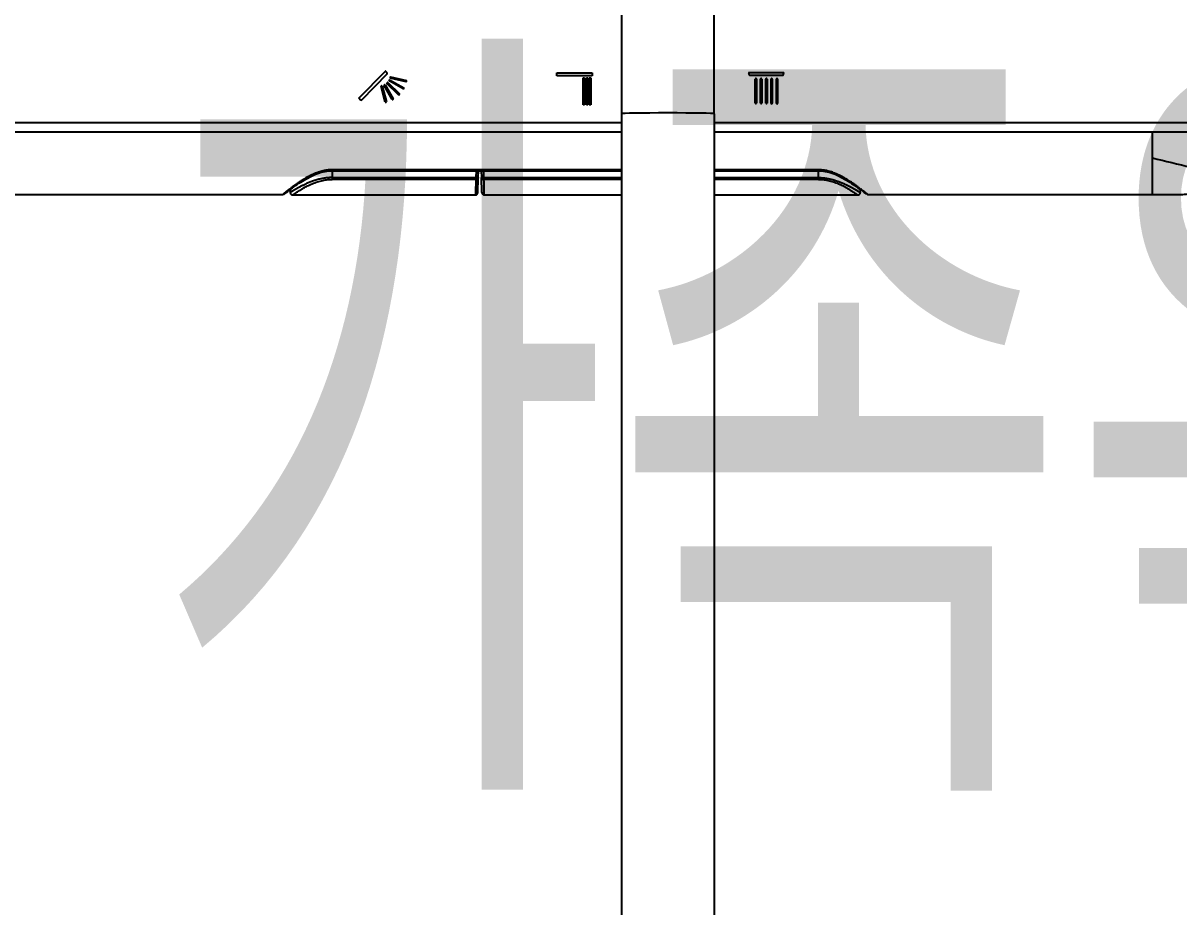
# Model space of a CAD drawing. Header units: millimetres. Extents: x -33000 to 294000, y 0 to 42408.
# Drawn here: x 233968.9 to 234206.1, y 17611.3 to 17792.6 of the extents above; entities that cross this region are included whole.
import ezdxf
from ezdxf.enums import TextEntityAlignment as Align

# ---------------------------------------------------------------- set-up
doc = ezdxf.new("R2010")
doc.units = ezdxf.units.MM
doc.header["$LTSCALE"] = 50
doc.layers.add('arch', color=8, linetype='Continuous')
doc.layers.add('실명', color=9, linetype='Continuous')
doc.styles.add('FORTELINE', font='malgun.ttf')

# ---------------------------------------------------------------- blocks, each defined once
blk = doc.blocks.new('A$C6CF502EC')
for p, q in [((-157.11, 250.2), (-157.11, 79)), ((-157.21, 77.04), (-157.21, 39.33)), ((-156.23, 77.52), (-156.78, 77.51)), ((-154.03, 39.41), (-154.03, 68.9)), ((-153.66, 68.9), (-154.03, 68.9)), ((-153.66, 68.9), (-153.66, 39.41)), ((-152.28, 68.9), (-153.66, 68.9)), ((-152.28, 69.1), (-152.28, 9.5)), ((-152.09, 9.5), (-152.09, 69)), ((-137.74, 63.06), (-137.38, 63.43)), ((-132.37, 57.58), (-137.74, 62.89)), ((-137.35, 63.43), (-131.84, 57.98)), ((-138.18, 58.03), (-134.96, 58.86)), ((-134.9, 58.6), (-138.11, 57.77)), ((-137.64, 56.59), (-134.75, 58.23)), ((-134.62, 58), (-137.51, 56.36)), ((-136.65, 55.25), (-134.35, 57.65)), ((-134.16, 57.47), (-136.47, 55.07)), ((-135.44, 54.32), (-133.84, 57.23)), ((-133.61, 57.1), (-135.21, 54.19)), ((-134.02, 53.73), (-133.23, 56.96)), ((-132.98, 56.89), (-133.77, 53.67)), ((-156.72, 38.99), (-153.66, 38.91)), ((-156.72, 38.16), (-153.66, 38.24)), ((-154.03, 39.41), (-153.66, 39.41)), ((-152.28, 39.37), (-153.66, 39.41)), ((-153.66, 38.91), (-152.28, 38.87)), ((-152.28, 38.28), (-153.66, 38.24)), ((-157.21, 37.82), (-157.21, 9.5)), ((-153.66, 37.74), (-154.03, 37.74)), ((-154.03, 9.5), (-154.03, 37.74)), ((-153.66, 37.74), (-152.28, 37.78)), ((-153.66, 37.74), (-153.66, 9.5)), ((-132.81, 22.76), (-132.14, 22.76)), ((-132.81, 15.56), (-132.81, 22.76)), ((-132.14, 22.76), (-132.14, 15.56)), ((-138.72, 17.37), (-133.16, 17.37)), ((-138.72, 17.09), (-138.72, 17.37)), ((-133.16, 17.09), (-138.72, 17.09)), ((-138.72, 16.69), (-133.16, 16.69)), ((-138.72, 16.41), (-138.72, 16.69)), ((-133.16, 17.37), (-133.16, 17.09)), ((-133.16, 16.69), (-133.16, 16.41)), ((-133.16, 16.41), (-138.72, 16.41)), ((-138.72, 16.11), (-133.16, 16.11)), ((-138.72, 15.83), (-138.72, 16.11)), ((-133.16, 15.83), (-138.72, 15.83)), ((-133.16, 16.11), (-133.16, 15.83)), ((-132.14, 15.56), (-132.81, 15.56)), ((-140.56, 9.5), (-380.53, 9.5)), ((-81.61, 9.5), (-140.56, 9.5)), ((-140.56, -9.5), (-380.53, -9.5)), ((-157.21, -9.5), (-157.21, -39.04)), ((-154.03, -30.9), (-154.03, -9.5)), ((-153.66, -9.5), (-153.66, -30.9)), ((-152.28, -9.5), (-152.28, -31.02)), ((-152.09, -31), (-152.09, -9.5)), ((-140.56, -9.5), (-81.61, -9.5)), ((-132.12, -16.6), (-132.12, -23.82)), ((-138.4, -17.95), (-133.44, -17.95)), ((-133.44, -18.19), (-138.4, -18.19)), ((-132.72, -23.66), (-132.72, -16.82)), ((-138.4, -19.04), (-133.44, -19.04)), ((-133.44, -19.28), (-138.4, -19.28)), ((-138.4, -20.12), (-133.44, -20.12)), ((-133.44, -20.36), (-138.4, -20.36)), ((-138.4, -21.2), (-133.44, -21.2)), ((-133.44, -21.45), (-138.4, -21.45)), ((-138.4, -22.29), (-133.44, -22.29)), ((-133.44, -22.53), (-138.4, -22.53)), ((-154.03, -30.9), (-153.66, -30.9)), ((-153.66, -30.9), (-152.28, -30.9)), ((-156.78, -39.51), (-156.11, -39.53)), ((-157.11, -41), (-157.11, -99.53))]:
    blk.add_line(p, q)
for centre, radius, start, end in [((-137.65, 62.98), 0.121, 135.3284, 225.3284), ((-138.06, 57.92), 0.157, 138.005, 250.8903), ((-135.01, 58.71), 0.157, 318.5919, 71.4865), ((-134.76, 58.07), 0.157, 333.5919, 86.4865), ((-134.32, 57.5), 0.157, 349.1702, 100.6677), ((-133.76, 57.09), 0.157, 90, 117.0648), ((-133.76, 57.09), 0.157, 4.1702, 90), ((-133.12, 56.84), 0.157, 90, 132.0648), ((-133.12, 56.84), 0.157, 19.1702, 90), ((-132.48, 58.39), 0.811, 278.0348, 322.8243), ((-131.88, 57.94), 0.0603, 317.0325, 45.3284), ((-137.5, 56.52), 0.157, 153.005, 265.8903), ((-136.5, 55.22), 0.157, 169.7664, 281.1341), ((-135.28, 54.33), 0.157, 184.7664, 270), ((-135.28, 54.33), 0.157, 270, 297.6518), ((-133.87, 53.78), 0.157, 199.7664, 270), ((-133.87, 53.78), 0.157, 270, 312.6518), ((-156.71, 39.49), 0.5, 180.004, 268.4997), ((-156.71, 37.66), 0.5, 91.5003, 180.0268), ((-132.18, -17.36), 0.764, 90, 135.127), ((-132.18, -17.36), 0.764, 85.4236, 90), ((-138.4, -18.07), 0.12, 90, 270), ((-133.44, -18.07), 0.12, 270, 90), ((-138.4, -19.16), 0.12, 90, 270), ((-138.4, -20.24), 0.12, 90, 270), ((-138.4, -21.32), 0.12, 90, 270), ((-133.44, -19.16), 0.12, 270, 90), ((-133.44, -20.24), 0.12, 270, 90), ((-133.44, -21.32), 0.12, 270, 90), ((-138.4, -22.41), 0.12, 90, 270), ((-133.44, -22.41), 0.12, 270, 90), ((-132.18, -22.82), 0.998, 237.3174, 270), ((-132.18, -22.82), 0.998, 270, 273.6165)]:
    blk.add_arc(centre, radius, start, end)
for centre, major_axis, ratio, start_param, end_param in [((-153.65, 39.41), (0.013, 0.5), 0.026168, 1.571482, 3.14159), ((-153.65, 37.74), (-0.013, 0.5), 0.026168, 6.283161, 7.853296), ((-140.56, 0), (0, 9.5), 0.017452, 3.141593, 6.283185)]:
    blk.add_ellipse(centre, major_axis=major_axis, ratio=ratio, start_param=start_param, end_param=end_param)
for points, degree in [([(-144.36, 9.49), (-144.36, 250)], 1), ([(-142.36, 249), (-142.36, 9.49)], 1), ([(-157.07, 78.79), (-157.04, 78.77), (-156.2, 77.66)], 2), ([(-144.36, -250), (-144.36, -9.5)], 1), ([(-142.36, -9.49), (-142.36, -249)], 1)]:
    blk.add_open_spline(points, degree=degree)
for points, knots in [([(-152.09, 69), (-152.08, 69.01), (-152.08, 69.03), (-152.08, 69.05), (-152.08, 69.08), (-152.08, 69.11), (-152.08, 69.13), (-152.08, 69.16), (-152.08, 69.19), (-152.08, 69.22), (-152.08, 69.25), (-152.08, 69.28), (-152.08, 69.31), (-152.08, 69.34), (-152.08, 69.37), (-152.08, 69.41), (-152.08, 69.44), (-152.08, 69.47), (-152.08, 69.5), (-152.09, 69.54), (-152.09, 69.57), (-152.09, 69.61), (-152.09, 69.64), (-152.1, 69.68), (-152.1, 69.72), (-152.11, 69.75), (-152.11, 69.79), (-152.11, 69.83), (-152.12, 69.87), (-152.13, 69.93), (-152.14, 70.01), (-152.15, 70.11), (-152.17, 70.21), (-152.19, 70.31), (-152.21, 70.41), (-152.23, 70.51), (-152.25, 70.6), (-152.27, 70.69), (-152.29, 70.79), (-152.31, 70.88), (-152.33, 70.95), (-152.35, 71), (-152.36, 71.03), (-152.37, 71.08), (-152.38, 71.14), (-152.4, 71.2), (-152.42, 71.27), (-152.45, 71.35), (-152.47, 71.44), (-152.5, 71.53), (-152.53, 71.63), (-152.57, 71.75), (-152.64, 71.94), (-152.72, 72.18), (-152.83, 72.44), (-152.92, 72.65), (-152.98, 72.8), (-153.05, 72.94), (-153.12, 73.1), (-153.2, 73.27), (-153.3, 73.46), (-153.41, 73.67), (-153.53, 73.9), (-153.67, 74.15), (-153.82, 74.41), (-153.98, 74.68), (-154.16, 74.97), (-154.35, 75.27), (-154.55, 75.58), (-154.75, 75.88), (-154.95, 76.16), (-155.14, 76.43), (-155.32, 76.69), (-155.5, 76.93), (-155.68, 77.17), (-155.85, 77.4), (-156.02, 77.62), (-156.17, 77.82), (-156.32, 78.01), (-156.42, 78.13), (-156.47, 78.2), (-156.48, 78.22), (-156.5, 78.23), (-156.51, 78.25), (-156.52, 78.26), (-156.53, 78.28), (-156.55, 78.3), (-156.56, 78.31), (-156.57, 78.33), (-156.59, 78.34), (-156.6, 78.36), (-156.61, 78.38), (-156.63, 78.39), (-156.64, 78.41), (-156.65, 78.43), (-156.66, 78.44), (-156.68, 78.46), (-156.69, 78.48), (-156.7, 78.49), (-156.72, 78.51), (-156.73, 78.53), (-156.74, 78.54), (-156.76, 78.56), (-156.77, 78.57), (-156.78, 78.59), (-156.79, 78.61), (-156.81, 78.62), (-156.82, 78.64), (-156.83, 78.65), (-156.84, 78.67), (-156.85, 78.68), (-156.87, 78.7), (-156.88, 78.71), (-156.89, 78.73), (-156.9, 78.74), (-156.91, 78.76), (-156.92, 78.77), (-156.93, 78.78), (-156.95, 78.8), (-156.96, 78.81), (-156.97, 78.82), (-156.98, 78.84), (-156.99, 78.85), (-157, 78.86), (-157, 78.87), (-157.01, 78.88), (-157.02, 78.89), (-157.03, 78.9), (-157.04, 78.91), (-157.05, 78.92), (-157.05, 78.93), (-157.06, 78.94), (-157.07, 78.95), (-157.07, 78.95), (-157.08, 78.96), (-157.08, 78.97), (-157.09, 78.97), (-157.09, 78.98), (-157.1, 78.98), (-157.1, 78.99), (-157.1, 78.99), (-157.11, 78.99), (-157.11, 79), (-157.11, 79), (-157.11, 79), (-157.11, 79), (-157.11, 79)], [0, 0, 0, 0, 0.001527, 0.003084, 0.004669, 0.006284, 0.007929, 0.009603, 0.011306, 0.013038, 0.0148, 0.016592, 0.018413, 0.020263, 0.022143, 0.024052, 0.025991, 0.027959, 0.029957, 0.031984, 0.03404, 0.036126, 0.038241, 0.040385, 0.042559, 0.044762, 0.046995, 0.049256, 0.051547, 0.053868, 0.06012, 0.066304, 0.07242, 0.078468, 0.084448, 0.09036, 0.096204, 0.101981, 0.10769, 0.113332, 0.118905, 0.12073, 0.12309, 0.125985, 0.129414, 0.133378, 0.137877, 0.142911, 0.148479, 0.154582, 0.16122, 0.168391, 0.176097, 0.198228, 0.216195, 0.229994, 0.239616, 0.248714, 0.259426, 0.271752, 0.285694, 0.30125, 0.31842, 0.337207, 0.357614, 0.379646, 0.403308, 0.428603, 0.455535, 0.484108, 0.509779, 0.535624, 0.561647, 0.587852, 0.614242, 0.640811, 0.667559, 0.69449, 0.721614, 0.748926, 0.751461, 0.754035, 0.756648, 0.7593, 0.76199, 0.764719, 0.767487, 0.770294, 0.773139, 0.776023, 0.778947, 0.781909, 0.78491, 0.787949, 0.791028, 0.794146, 0.797302, 0.800498, 0.803732, 0.807006, 0.810319, 0.813671, 0.817061, 0.820492, 0.823961, 0.82747, 0.831018, 0.834605, 0.838232, 0.841899, 0.845605, 0.849351, 0.853136, 0.85696, 0.860824, 0.864728, 0.868671, 0.872653, 0.876674, 0.880735, 0.884835, 0.888974, 0.893152, 0.89737, 0.901626, 0.905922, 0.910257, 0.914631, 0.919043, 0.923495, 0.927985, 0.932515, 0.937083, 0.94169, 0.946336, 0.951021, 0.955744, 0.960506, 0.965307, 0.970147, 0.975025, 0.979943, 0.984899, 0.989894, 0.994927, 1, 1, 1, 1]), ([(-156.82, 78.48), (-156.82, 78.48), (-156.8, 78.45), (-156.77, 78.41), (-156.74, 78.37)], [0, 0, 0, 0, 0.191763, 1, 1, 1, 1]), ([(-156.72, 77.51), (-156.78, 77.51), (-156.88, 77.49), (-156.99, 77.43), (-157.07, 77.36), (-157.13, 77.28), (-157.19, 77.17), (-157.21, 77.07), (-157.21, 77.01)], [0, 0, 0, 0, 0.239631, 0.368496, 0.50005, 0.631598, 0.760441, 1, 1, 1, 1]), ([(-157.21, 77.01), (-157.21, 77.01), (-157.21, 77.01), (-157.17, 76.96), (-157.1, 76.85), (-156.98, 76.68), (-156.84, 76.46), (-156.66, 76.19), (-156.43, 75.82), (-156.14, 75.35), (-155.78, 74.73), (-155.36, 73.95), (-154.92, 73), (-154.52, 71.95), (-154.23, 70.87), (-154.06, 69.86), (-154.03, 69.2), (-154.03, 68.9)], [0, 0, 0, 0, 0.023364, 0.076402, 0.130525, 0.182734, 0.232533, 0.285838, 0.345805, 0.413048, 0.488629, 0.574648, 0.67008, 0.765646, 0.852543, 0.932109, 1, 1, 1, 1]), ([(-153.66, 68.9), (-153.66, 68.91), (-153.66, 68.94), (-153.66, 68.97), (-153.66, 69.02), (-153.66, 69.06), (-153.66, 69.11), (-153.67, 69.16), (-153.67, 69.21), (-153.67, 69.27), (-153.67, 69.33), (-153.67, 69.39), (-153.68, 69.46), (-153.68, 69.52), (-153.68, 69.6), (-153.69, 69.67), (-153.7, 69.8), (-153.72, 69.96), (-153.74, 70.17), (-153.77, 70.36), (-153.79, 70.53), (-153.82, 70.72), (-153.87, 70.96), (-153.93, 71.26), (-154.01, 71.63), (-154.13, 72.06), (-154.26, 72.49), (-154.41, 72.91), (-154.55, 73.29), (-154.69, 73.64), (-154.83, 73.98), (-154.98, 74.29), (-155.11, 74.59), (-155.25, 74.87), (-155.38, 75.13), (-155.47, 75.31), (-155.53, 75.43), (-155.55, 75.48), (-155.58, 75.54), (-155.61, 75.59), (-155.64, 75.64), (-155.66, 75.69), (-155.69, 75.74), (-155.72, 75.79), (-155.74, 75.84), (-155.77, 75.89), (-155.79, 75.94), (-155.82, 75.99), (-155.85, 76.03), (-155.87, 76.08), (-155.9, 76.12), (-155.92, 76.17), (-155.95, 76.21), (-155.97, 76.26), (-155.99, 76.3), (-156.02, 76.34), (-156.04, 76.38), (-156.07, 76.42), (-156.09, 76.46), (-156.11, 76.5), (-156.13, 76.54), (-156.16, 76.58), (-156.18, 76.61), (-156.2, 76.65), (-156.22, 76.69), (-156.24, 76.72), (-156.26, 76.76), (-156.28, 76.79), (-156.3, 76.82), (-156.32, 76.85), (-156.34, 76.89), (-156.36, 76.92), (-156.37, 76.95), (-156.39, 76.98), (-156.41, 77), (-156.43, 77.03), (-156.44, 77.06), (-156.46, 77.08), (-156.47, 77.11), (-156.49, 77.13), (-156.5, 77.16), (-156.52, 77.18), (-156.53, 77.2), (-156.55, 77.23), (-156.56, 77.25), (-156.57, 77.27), (-156.58, 77.29), (-156.59, 77.3), (-156.61, 77.32), (-156.62, 77.34), (-156.63, 77.35), (-156.64, 77.37), (-156.64, 77.38), (-156.65, 77.4), (-156.66, 77.41), (-156.67, 77.42), (-156.68, 77.43), (-156.68, 77.45), (-156.69, 77.46), (-156.69, 77.46), (-156.7, 77.47), (-156.7, 77.48), (-156.71, 77.49), (-156.71, 77.49), (-156.71, 77.5), (-156.72, 77.5), (-156.72, 77.51), (-156.72, 77.51), (-156.72, 77.51), (-156.72, 77.51), (-156.72, 77.51), (-156.72, 77.51)], [0, 0, 0, 0, 0.00253, 0.005275, 0.008237, 0.011415, 0.014809, 0.01842, 0.022246, 0.026289, 0.030548, 0.035023, 0.039713, 0.04462, 0.049742, 0.05508, 0.060633, 0.076627, 0.091537, 0.105367, 0.118117, 0.129789, 0.147516, 0.170515, 0.198778, 0.232294, 0.271031, 0.304281, 0.336774, 0.368511, 0.3995, 0.429746, 0.459253, 0.488024, 0.516061, 0.543369, 0.549655, 0.555935, 0.562209, 0.568478, 0.574741, 0.580998, 0.58725, 0.593496, 0.599736, 0.605971, 0.612201, 0.618424, 0.624643, 0.630855, 0.637063, 0.643264, 0.649461, 0.655652, 0.661837, 0.668018, 0.674193, 0.680362, 0.686526, 0.692685, 0.698839, 0.704987, 0.71113, 0.717268, 0.723401, 0.729528, 0.73565, 0.741767, 0.747879, 0.753986, 0.760087, 0.766183, 0.772275, 0.778361, 0.784442, 0.790518, 0.796589, 0.802655, 0.808716, 0.814771, 0.820822, 0.826868, 0.832909, 0.838945, 0.844976, 0.851002, 0.857023, 0.863038, 0.869049, 0.875055, 0.881056, 0.887052, 0.893043, 0.899028, 0.905009, 0.910984, 0.916955, 0.92292, 0.928881, 0.934836, 0.940786, 0.946731, 0.952671, 0.958605, 0.964534, 0.970458, 0.976377, 0.982291, 0.988199, 0.994102, 1, 1, 1, 1]), ([(-156.2, 77.66), (-156.19, 77.64), (-155.97, 77.35), (-155.31, 76.44), (-154.14, 74.67), (-152.99, 72.61), (-152.34, 70.39), (-152.27, 69.33), (-152.27, 68.81)], [0, 0, 0, 0, 0.01406, 0.210693, 0.394732, 0.722993, 0.86771, 1, 1, 1, 1]), ([(-152.09, 69), (-152.13, 69), (-152.16, 69), (-152.22, 69), (-152.24, 69), (-152.27, 69), (-152.28, 69), (-152.28, 69)], [0, 0, 0, 0, 0.337606, 0.337606, 0.675212, 0.675212, 1, 1, 1, 1]), ([(-154.03, 39.41), (-154.04, 39.41), (-154.07, 39.41), (-154.1, 39.41), (-154.14, 39.41), (-154.18, 39.41), (-154.22, 39.41), (-154.25, 39.41), (-154.29, 39.41), (-154.32, 39.42), (-154.36, 39.42), (-154.4, 39.42), (-154.43, 39.42), (-154.47, 39.42), (-154.5, 39.42), (-154.53, 39.42), (-154.57, 39.42), (-154.6, 39.42), (-154.64, 39.42), (-154.67, 39.42), (-154.7, 39.43), (-154.74, 39.43), (-154.77, 39.43), (-154.8, 39.43), (-154.83, 39.43), (-154.86, 39.43), (-154.9, 39.43), (-154.93, 39.43), (-154.96, 39.43), (-154.99, 39.43), (-155.02, 39.43), (-155.05, 39.43), (-155.08, 39.43), (-155.11, 39.44), (-155.14, 39.44), (-155.17, 39.44), (-155.2, 39.44), (-155.23, 39.44), (-155.25, 39.44), (-155.28, 39.44), (-155.31, 39.44), (-155.34, 39.44), (-155.37, 39.44), (-155.39, 39.44), (-155.42, 39.44), (-155.45, 39.44), (-155.47, 39.44), (-155.5, 39.45), (-155.52, 39.45), (-155.55, 39.45), (-155.58, 39.45), (-155.6, 39.45), (-155.63, 39.45), (-155.65, 39.45), (-155.68, 39.45), (-155.7, 39.45), (-155.72, 39.45), (-155.75, 39.45), (-155.77, 39.45), (-155.8, 39.45), (-155.82, 39.45), (-155.84, 39.45), (-155.86, 39.45), (-155.89, 39.45), (-155.91, 39.46), (-155.93, 39.46), (-155.95, 39.46), (-155.97, 39.46), (-156, 39.46), (-156.02, 39.46), (-156.04, 39.46), (-156.06, 39.46), (-156.08, 39.46), (-156.1, 39.46), (-156.12, 39.46), (-156.14, 39.46), (-156.16, 39.46), (-156.18, 39.46), (-156.2, 39.46), (-156.22, 39.46), (-156.23, 39.46), (-156.25, 39.46), (-156.27, 39.46), (-156.29, 39.47), (-156.31, 39.47), (-156.32, 39.47), (-156.34, 39.47), (-156.36, 39.47), (-156.38, 39.47), (-156.39, 39.47), (-156.41, 39.47), (-156.43, 39.47), (-156.44, 39.47), (-156.46, 39.47), (-156.47, 39.47), (-156.49, 39.47), (-156.5, 39.47), (-156.52, 39.47), (-156.53, 39.47), (-156.55, 39.47), (-156.56, 39.47), (-156.58, 39.47), (-156.59, 39.47), (-156.61, 39.47), (-156.62, 39.47), (-156.63, 39.47), (-156.65, 39.47), (-156.66, 39.47), (-156.67, 39.47), (-156.69, 39.48), (-156.7, 39.48), (-156.71, 39.48), (-156.72, 39.48), (-156.74, 39.48), (-156.75, 39.48), (-156.76, 39.48), (-156.77, 39.48), (-156.78, 39.48), (-156.79, 39.48), (-156.81, 39.48), (-156.82, 39.48), (-156.83, 39.48), (-156.84, 39.48), (-156.85, 39.48), (-156.86, 39.48), (-156.87, 39.48), (-156.88, 39.48), (-156.89, 39.48), (-156.9, 39.48), (-156.91, 39.48), (-156.92, 39.48), (-156.92, 39.48), (-156.93, 39.48), (-156.94, 39.48), (-156.95, 39.48), (-156.96, 39.48), (-156.97, 39.48), (-156.98, 39.48), (-156.98, 39.48), (-156.99, 39.48), (-157, 39.48), (-157.01, 39.48), (-157.01, 39.48), (-157.02, 39.48), (-157.03, 39.48), (-157.03, 39.48), (-157.04, 39.48), (-157.05, 39.48), (-157.05, 39.48), (-157.06, 39.48), (-157.07, 39.48), (-157.07, 39.48), (-157.08, 39.48), (-157.08, 39.49), (-157.09, 39.49), (-157.09, 39.49), (-157.1, 39.49), (-157.11, 39.49), (-157.11, 39.49), (-157.12, 39.49), (-157.12, 39.49), (-157.12, 39.49), (-157.13, 39.49), (-157.13, 39.49), (-157.14, 39.49), (-157.14, 39.49), (-157.15, 39.49), (-157.15, 39.49), (-157.15, 39.49), (-157.16, 39.49), (-157.16, 39.49), (-157.16, 39.49), (-157.17, 39.49), (-157.17, 39.49), (-157.17, 39.49), (-157.18, 39.49), (-157.18, 39.49), (-157.18, 39.49), (-157.18, 39.49), (-157.19, 39.49), (-157.19, 39.49), (-157.19, 39.49), (-157.19, 39.49), (-157.19, 39.49), (-157.2, 39.49), (-157.2, 39.49), (-157.2, 39.49), (-157.2, 39.49), (-157.2, 39.49), (-157.2, 39.49), (-157.2, 39.49), (-157.2, 39.49), (-157.21, 39.49), (-157.21, 39.49), (-157.21, 39.49), (-157.21, 39.49), (-157.21, 39.49), (-157.21, 39.49), (-157.21, 39.49), (-157.21, 39.49), (-157.21, 39.49), (-157.21, 39.49), (-157.21, 39.49)], [0, 0, 0, 0, 0.006237, 0.012462, 0.018675, 0.024874, 0.031062, 0.037237, 0.0434, 0.04955, 0.055688, 0.061813, 0.067926, 0.074027, 0.080115, 0.08619, 0.092254, 0.098304, 0.104343, 0.110369, 0.116382, 0.122383, 0.128372, 0.134348, 0.140312, 0.146263, 0.152202, 0.158128, 0.164042, 0.169944, 0.175833, 0.18171, 0.187574, 0.193426, 0.199265, 0.205092, 0.210906, 0.216709, 0.222498, 0.228275, 0.23404, 0.239793, 0.245533, 0.25126, 0.256975, 0.262678, 0.268368, 0.274046, 0.279711, 0.285364, 0.291004, 0.296632, 0.302248, 0.307851, 0.313442, 0.31902, 0.324586, 0.330139, 0.33568, 0.341209, 0.346725, 0.352229, 0.35772, 0.363199, 0.368665, 0.374119, 0.379561, 0.38499, 0.390406, 0.395811, 0.401202, 0.406582, 0.411949, 0.417303, 0.422645, 0.427975, 0.433292, 0.438597, 0.443889, 0.449169, 0.454436, 0.459691, 0.464934, 0.470164, 0.475382, 0.480587, 0.48578, 0.49096, 0.496128, 0.501284, 0.506427, 0.511558, 0.516676, 0.521782, 0.526875, 0.531956, 0.537025, 0.542081, 0.547124, 0.552156, 0.557174, 0.562181, 0.567175, 0.572156, 0.577125, 0.582082, 0.587026, 0.591958, 0.596877, 0.601784, 0.606678, 0.61156, 0.61643, 0.621287, 0.626132, 0.630964, 0.635784, 0.640591, 0.645386, 0.650169, 0.654939, 0.659697, 0.664442, 0.669175, 0.673895, 0.678603, 0.683298, 0.687982, 0.692652, 0.69731, 0.701956, 0.70659, 0.71121, 0.715819, 0.720415, 0.724999, 0.72957, 0.734128, 0.738675, 0.743209, 0.74773, 0.752239, 0.756736, 0.76122, 0.765692, 0.770151, 0.774598, 0.779032, 0.783454, 0.787864, 0.792261, 0.796645, 0.801018, 0.805377, 0.809725, 0.81406, 0.818382, 0.822692, 0.82699, 0.831275, 0.835548, 0.839808, 0.844056, 0.848292, 0.852515, 0.856725, 0.860923, 0.865109, 0.869282, 0.873443, 0.877592, 0.881728, 0.885851, 0.889963, 0.894061, 0.898147, 0.902221, 0.906283, 0.910332, 0.914368, 0.918392, 0.922404, 0.926403, 0.93039, 0.934364, 0.938326, 0.942276, 0.946213, 0.950138, 0.95405, 0.95795, 0.961837, 0.965712, 0.969574, 0.973424, 0.977262, 0.981087, 0.9849, 0.9887, 0.992488, 0.996263, 1, 1, 1, 1]), ([(-153.66, 38.91), (-153.69, 38.91), (-153.71, 38.91), (-153.76, 38.93), (-153.78, 38.94), (-153.83, 38.96), (-153.85, 38.98), (-153.89, 39.01), (-153.91, 39.03), (-153.94, 39.08), (-153.96, 39.11), (-153.98, 39.16), (-153.99, 39.19), (-154.01, 39.25), (-154.02, 39.28), (-154.03, 39.34), (-154.03, 39.38), (-154.03, 39.41)], [0, 0, 0, 0, 0.125, 0.125, 0.25, 0.25, 0.375, 0.375, 0.5, 0.5, 0.625, 0.625, 0.75, 0.75, 0.875, 0.875, 1, 1, 1, 1]), ([(-154.03, 37.74), (-154.03, 37.77), (-154.03, 37.81), (-154.02, 37.87), (-154.01, 37.9), (-153.99, 37.96), (-153.98, 37.99), (-153.96, 38.04), (-153.94, 38.07), (-153.91, 38.12), (-153.89, 38.14), (-153.85, 38.17), (-153.83, 38.19), (-153.78, 38.21), (-153.76, 38.22), (-153.71, 38.24), (-153.69, 38.24), (-153.66, 38.24)], [0, 0, 0, 0, 0.125, 0.125, 0.25, 0.25, 0.375, 0.375, 0.5, 0.5, 0.625, 0.625, 0.75, 0.75, 0.875, 0.875, 1, 1, 1, 1]), ([(-157.21, 37.66), (-157.21, 37.66), (-157.21, 37.66), (-157.21, 37.66), (-157.21, 37.66), (-157.21, 37.66), (-157.21, 37.66), (-157.21, 37.66), (-157.2, 37.66), (-157.2, 37.66), (-157.2, 37.66), (-157.2, 37.66), (-157.2, 37.66), (-157.19, 37.66), (-157.19, 37.66), (-157.19, 37.66), (-157.18, 37.66), (-157.18, 37.66), (-157.18, 37.66), (-157.17, 37.66), (-157.17, 37.66), (-157.16, 37.66), (-157.16, 37.66), (-157.15, 37.66), (-157.15, 37.66), (-157.14, 37.66), (-157.14, 37.66), (-157.13, 37.66), (-157.12, 37.66), (-157.12, 37.66), (-157.11, 37.66), (-157.1, 37.66), (-157.1, 37.66), (-157.09, 37.67), (-157.08, 37.67), (-157.07, 37.67), (-157.06, 37.67), (-157.06, 37.67), (-157.05, 37.67), (-157.04, 37.67), (-157.03, 37.67), (-157.02, 37.67), (-157.01, 37.67), (-157, 37.67), (-156.99, 37.67), (-156.98, 37.67), (-156.97, 37.67), (-156.96, 37.67), (-156.95, 37.67), (-156.93, 37.67), (-156.92, 37.67), (-156.91, 37.67), (-156.9, 37.67), (-156.89, 37.67), (-156.87, 37.67), (-156.86, 37.67), (-156.85, 37.67), (-156.83, 37.67), (-156.82, 37.67), (-156.8, 37.67), (-156.79, 37.67), (-156.78, 37.67), (-156.76, 37.67), (-156.75, 37.67), (-156.73, 37.67), (-156.72, 37.67), (-156.7, 37.67), (-156.68, 37.68), (-156.67, 37.68), (-156.65, 37.68), (-156.63, 37.68), (-156.62, 37.68), (-156.6, 37.68), (-156.58, 37.68), (-156.57, 37.68), (-156.55, 37.68), (-156.53, 37.68), (-156.51, 37.68), (-156.49, 37.68), (-156.47, 37.68), (-156.45, 37.68), (-156.43, 37.68), (-156.41, 37.68), (-156.39, 37.68), (-156.37, 37.68), (-156.35, 37.68), (-156.33, 37.68), (-156.31, 37.68), (-156.29, 37.69), (-156.27, 37.69), (-156.25, 37.69), (-156.23, 37.69), (-156.2, 37.69), (-156.18, 37.69), (-156.16, 37.69), (-156.13, 37.69), (-156.11, 37.69), (-156.09, 37.69), (-156.06, 37.69), (-156.04, 37.69), (-156.02, 37.69), (-155.99, 37.69), (-155.97, 37.69), (-155.94, 37.69), (-155.92, 37.69), (-155.89, 37.7), (-155.86, 37.7), (-155.84, 37.7), (-155.81, 37.7), (-155.79, 37.7), (-155.76, 37.7), (-155.73, 37.7), (-155.7, 37.7), (-155.68, 37.7), (-155.65, 37.7), (-155.62, 37.7), (-155.59, 37.7), (-155.56, 37.7), (-155.54, 37.7), (-155.51, 37.7), (-155.48, 37.71), (-155.45, 37.71), (-155.42, 37.71), (-155.39, 37.71), (-155.36, 37.71), (-155.33, 37.71), (-155.3, 37.71), (-155.27, 37.71), (-155.23, 37.71), (-155.2, 37.71), (-155.17, 37.71), (-155.14, 37.71), (-155.11, 37.71), (-155.07, 37.72), (-155.04, 37.72), (-155.01, 37.72), (-154.98, 37.72), (-154.94, 37.72), (-154.91, 37.72), (-154.87, 37.72), (-154.84, 37.72), (-154.81, 37.72), (-154.77, 37.72), (-154.74, 37.72), (-154.7, 37.73), (-154.67, 37.73), (-154.63, 37.73), (-154.59, 37.73), (-154.56, 37.73), (-154.52, 37.73), (-154.49, 37.73), (-154.45, 37.73), (-154.41, 37.73), (-154.37, 37.73), (-154.34, 37.73), (-154.3, 37.74), (-154.26, 37.74), (-154.22, 37.74), (-154.18, 37.74), (-154.15, 37.74), (-154.11, 37.74), (-154.07, 37.74), (-154.04, 37.74), (-154.03, 37.74)], [0, 0, 0, 0, 0.005936, 0.011876, 0.017819, 0.023765, 0.029715, 0.035669, 0.041626, 0.047586, 0.053549, 0.059517, 0.065487, 0.071461, 0.077439, 0.083419, 0.089404, 0.095392, 0.101383, 0.107377, 0.113375, 0.119377, 0.125382, 0.13139, 0.137402, 0.143417, 0.149436, 0.155458, 0.161484, 0.167513, 0.173545, 0.179581, 0.18562, 0.191663, 0.197709, 0.203759, 0.209812, 0.215868, 0.221928, 0.227992, 0.234058, 0.240129, 0.246202, 0.25228, 0.25836, 0.264444, 0.270532, 0.276622, 0.282717, 0.288814, 0.294916, 0.30102, 0.307128, 0.31324, 0.319355, 0.325473, 0.331595, 0.33772, 0.343849, 0.349981, 0.356116, 0.362255, 0.368398, 0.374544, 0.380693, 0.386846, 0.393002, 0.399162, 0.405325, 0.411491, 0.417661, 0.423834, 0.430011, 0.436191, 0.442375, 0.448562, 0.454753, 0.460947, 0.467144, 0.473345, 0.479549, 0.485757, 0.491968, 0.498183, 0.504401, 0.510622, 0.516847, 0.523076, 0.529308, 0.535543, 0.541781, 0.548024, 0.554269, 0.560518, 0.566771, 0.573026, 0.579286, 0.585548, 0.591815, 0.598084, 0.604357, 0.610634, 0.616914, 0.623197, 0.629484, 0.635774, 0.642068, 0.648365, 0.654665, 0.660969, 0.667277, 0.673588, 0.679902, 0.68622, 0.692541, 0.698866, 0.705194, 0.711525, 0.71786, 0.724198, 0.73054, 0.736885, 0.743234, 0.749586, 0.755942, 0.762301, 0.768663, 0.775029, 0.781398, 0.787771, 0.794147, 0.800527, 0.80691, 0.813296, 0.819686, 0.82608, 0.832477, 0.838877, 0.84528, 0.851688, 0.858098, 0.864512, 0.87093, 0.87735, 0.883775, 0.890202, 0.896634, 0.903068, 0.909506, 0.915948, 0.922393, 0.928841, 0.935293, 0.941748, 0.948207, 0.954669, 0.961134, 0.967603, 0.974076, 0.980552, 0.987031, 0.993514, 1, 1, 1, 1]), ([(-152.27, -30.81), (-152.27, -31.33), (-152.34, -32.39), (-152.99, -34.61), (-154.13, -36.66), (-155.33, -38.47), (-156.2, -39.67), (-156.8, -40.46), (-156.92, -40.6), (-156.93, -40.62)], [0, 0, 0, 0, 0.10154, 0.212582, 0.464566, 0.605914, 0.757036, 0.917769, 1, 1, 1, 1]), ([(-154.03, -30.9), (-154.03, -31.2), (-154.06, -31.86), (-154.23, -32.88), (-154.52, -33.96), (-154.92, -35.01), (-155.36, -35.95), (-155.78, -36.73), (-156.13, -37.34), (-156.43, -37.82), (-156.66, -38.18), (-156.84, -38.46), (-156.98, -38.67), (-157.09, -38.84), (-157.17, -38.96), (-157.2, -39), (-157.21, -39.01), (-157.21, -39.01)], [0, 0, 0, 0, 0.068466, 0.148071, 0.235056, 0.330594, 0.425702, 0.51127, 0.586479, 0.653445, 0.713187, 0.766242, 0.815705, 0.86743, 0.921082, 0.973912, 1, 1, 1, 1]), ([(-157.11, -41), (-157.11, -41), (-157.11, -41), (-157.11, -41), (-157.11, -41), (-157.11, -41), (-157.11, -41), (-157.11, -40.99), (-157.11, -40.99), (-157.1, -40.99), (-157.1, -40.99), (-157.1, -40.99), (-157.1, -40.99), (-157.1, -40.98), (-157.1, -40.98), (-157.1, -40.98), (-157.09, -40.98), (-157.09, -40.97), (-157.09, -40.97), (-157.09, -40.97), (-157.08, -40.97), (-157.08, -40.96), (-157.08, -40.96), (-157.07, -40.95), (-157.07, -40.95), (-157.07, -40.95), (-157.06, -40.94), (-157.06, -40.94), (-157.06, -40.93), (-157.05, -40.93), (-157.05, -40.92), (-157.04, -40.92), (-157.04, -40.91), (-157.03, -40.9), (-157.03, -40.9), (-157.02, -40.89), (-157.02, -40.89), (-157.01, -40.88), (-157.01, -40.87), (-157, -40.86), (-156.99, -40.86), (-156.99, -40.85), (-156.98, -40.84), (-156.98, -40.83), (-156.97, -40.83), (-156.96, -40.82), (-156.96, -40.81), (-156.95, -40.8), (-156.94, -40.79), (-156.93, -40.78), (-156.93, -40.77), (-156.92, -40.76), (-156.91, -40.75), (-156.9, -40.74), (-156.89, -40.73), (-156.88, -40.72), (-156.88, -40.71), (-156.87, -40.7), (-156.86, -40.69), (-156.85, -40.68), (-156.84, -40.66), (-156.83, -40.65), (-156.82, -40.64), (-156.81, -40.63), (-156.8, -40.62), (-156.79, -40.6), (-156.78, -40.59), (-156.77, -40.58), (-156.76, -40.56), (-156.75, -40.55), (-156.74, -40.54), (-156.72, -40.52), (-156.71, -40.51), (-156.7, -40.49), (-156.69, -40.48), (-156.68, -40.46), (-156.67, -40.45), (-156.65, -40.43), (-156.64, -40.42), (-156.63, -40.4), (-156.62, -40.38), (-156.6, -40.37), (-156.59, -40.35), (-156.58, -40.33), (-156.56, -40.32), (-156.55, -40.3), (-156.48, -40.22), (-156.35, -40.05), (-156.13, -39.76), (-155.86, -39.41), (-155.54, -38.98), (-155.17, -38.48), (-154.81, -37.96), (-154.48, -37.47), (-154.19, -37.02), (-153.91, -36.56), (-153.67, -36.14), (-153.46, -35.77), (-153.3, -35.46), (-153.15, -35.15), (-153, -34.85), (-152.87, -34.54), (-152.72, -34.19), (-152.58, -33.79), (-152.44, -33.36), (-152.33, -32.95), (-152.26, -32.65), (-152.22, -32.46), (-152.21, -32.38), (-152.2, -32.31), (-152.18, -32.23), (-152.17, -32.15), (-152.16, -32.07), (-152.15, -32), (-152.14, -31.92), (-152.13, -31.84), (-152.12, -31.76), (-152.12, -31.69), (-152.11, -31.61), (-152.1, -31.53), (-152.1, -31.46), (-152.09, -31.38), (-152.09, -31.3), (-152.09, -31.23), (-152.09, -31.15), (-152.09, -31.08), (-152.09, -31.03), (-152.09, -31)], [0, 0, 0, 0, 0.00253, 0.005067, 0.007609, 0.010157, 0.01271, 0.01527, 0.017835, 0.020406, 0.022983, 0.025566, 0.028154, 0.030748, 0.033348, 0.035954, 0.038565, 0.041182, 0.043805, 0.046433, 0.049068, 0.051707, 0.054353, 0.057004, 0.059661, 0.062324, 0.064992, 0.067666, 0.070345, 0.07303, 0.075721, 0.078417, 0.081119, 0.083827, 0.086539, 0.089258, 0.091982, 0.094712, 0.097447, 0.100187, 0.102933, 0.105685, 0.108442, 0.111204, 0.113973, 0.116746, 0.119526, 0.122311, 0.125101, 0.127898, 0.130699, 0.133507, 0.13632, 0.139139, 0.141963, 0.144793, 0.147629, 0.15047, 0.153318, 0.15617, 0.159029, 0.161893, 0.164763, 0.167638, 0.170519, 0.173406, 0.176299, 0.179197, 0.1821, 0.18501, 0.187925, 0.190845, 0.193772, 0.196703, 0.199641, 0.202584, 0.205532, 0.208486, 0.211446, 0.214411, 0.217381, 0.220357, 0.223338, 0.226325, 0.229317, 0.232314, 0.235317, 0.271639, 0.312164, 0.356904, 0.405844, 0.458918, 0.516107, 0.554072, 0.591963, 0.629779, 0.667514, 0.69096, 0.713854, 0.736205, 0.758017, 0.779284, 0.799999, 0.829512, 0.85728, 0.883326, 0.907656, 0.912419, 0.917167, 0.9219, 0.926617, 0.931319, 0.936005, 0.940676, 0.945331, 0.94997, 0.954594, 0.959203, 0.963796, 0.968374, 0.972937, 0.977485, 0.982017, 0.986535, 0.991038, 0.995526, 1, 1, 1, 1]), ([(-153.66, -30.9), (-153.66, -30.91), (-153.66, -30.94), (-153.66, -30.98), (-153.66, -31.01), (-153.66, -31.05), (-153.66, -31.09), (-153.66, -31.13), (-153.66, -31.17), (-153.67, -31.2), (-153.67, -31.24), (-153.67, -31.28), (-153.67, -31.32), (-153.67, -31.36), (-153.67, -31.4), (-153.67, -31.44), (-153.68, -31.48), (-153.68, -31.52), (-153.68, -31.56), (-153.68, -31.6), (-153.69, -31.64), (-153.69, -31.68), (-153.69, -31.72), (-153.7, -31.76), (-153.7, -31.8), (-153.7, -31.84), (-153.71, -31.88), (-153.71, -31.92), (-153.71, -31.96), (-153.72, -32), (-153.72, -32.04), (-153.73, -32.08), (-153.73, -32.13), (-153.74, -32.17), (-153.74, -32.21), (-153.75, -32.25), (-153.75, -32.29), (-153.76, -32.33), (-153.77, -32.37), (-153.77, -32.42), (-153.78, -32.46), (-153.79, -32.5), (-153.79, -32.54), (-153.8, -32.59), (-153.81, -32.63), (-153.81, -32.67), (-153.82, -32.71), (-153.83, -32.76), (-153.84, -32.8), (-153.84, -32.84), (-153.85, -32.88), (-153.86, -32.93), (-153.87, -32.97), (-153.88, -33.01), (-153.89, -33.06), (-153.89, -33.1), (-153.9, -33.14), (-153.91, -33.19), (-153.92, -33.23), (-153.93, -33.27), (-153.94, -33.32), (-153.95, -33.36), (-153.96, -33.4), (-153.97, -33.45), (-153.98, -33.49), (-153.99, -33.54), (-154, -33.58), (-154.01, -33.62), (-154.03, -33.67), (-154.04, -33.71), (-154.05, -33.76), (-154.06, -33.8), (-154.07, -33.85), (-154.08, -33.89), (-154.1, -33.93), (-154.11, -33.98), (-154.12, -34.02), (-154.13, -34.07), (-154.15, -34.11), (-154.16, -34.16), (-154.17, -34.2), (-154.19, -34.24), (-154.2, -34.29), (-154.21, -34.33), (-154.23, -34.38), (-154.24, -34.42), (-154.28, -34.52), (-154.33, -34.68), (-154.4, -34.9), (-154.48, -35.12), (-154.57, -35.35), (-154.67, -35.59), (-154.77, -35.84), (-154.86, -36.04), (-154.93, -36.2), (-154.98, -36.31), (-155.03, -36.42), (-155.07, -36.52), (-155.12, -36.61), (-155.16, -36.7), (-155.2, -36.78), (-155.23, -36.85), (-155.27, -36.92), (-155.3, -36.98), (-155.33, -37.04), (-155.35, -37.09), (-155.38, -37.14), (-155.4, -37.18), (-155.42, -37.22), (-155.43, -37.25), (-155.45, -37.28), (-155.46, -37.3), (-155.47, -37.31), (-155.47, -37.33), (-155.48, -37.34), (-155.49, -37.37), (-155.51, -37.39), (-155.52, -37.42), (-155.54, -37.45), (-155.55, -37.48), (-155.57, -37.51), (-155.58, -37.54), (-155.6, -37.56), (-155.61, -37.59), (-155.63, -37.62), (-155.64, -37.64), (-155.65, -37.67), (-155.67, -37.7), (-155.68, -37.72), (-155.7, -37.75), (-155.71, -37.77), (-155.72, -37.8), (-155.74, -37.82), (-155.75, -37.85), (-155.76, -37.87), (-155.78, -37.9), (-155.79, -37.92), (-155.8, -37.95), (-155.82, -37.97), (-155.83, -37.99), (-155.84, -38.02), (-155.85, -38.04), (-155.87, -38.06), (-155.88, -38.08), (-155.89, -38.11), (-155.9, -38.13), (-155.92, -38.15), (-155.93, -38.17), (-155.94, -38.19), (-155.95, -38.21), (-155.96, -38.23), (-155.97, -38.25), (-155.99, -38.27), (-156, -38.29), (-156.01, -38.31), (-156.02, -38.33), (-156.03, -38.35), (-156.04, -38.37), (-156.05, -38.39), (-156.06, -38.41), (-156.07, -38.43), (-156.08, -38.44), (-156.09, -38.46), (-156.1, -38.48), (-156.11, -38.5), (-156.12, -38.52), (-156.13, -38.53), (-156.14, -38.55), (-156.15, -38.57), (-156.16, -38.58), (-156.17, -38.6), (-156.18, -38.61), (-156.19, -38.63), (-156.2, -38.65), (-156.21, -38.66), (-156.22, -38.68), (-156.23, -38.69), (-156.24, -38.71), (-156.25, -38.72), (-156.25, -38.74), (-156.26, -38.75), (-156.27, -38.77), (-156.28, -38.78), (-156.29, -38.79), (-156.3, -38.81), (-156.3, -38.82), (-156.31, -38.83), (-156.32, -38.85), (-156.33, -38.86), (-156.33, -38.87), (-156.34, -38.88), (-156.35, -38.9), (-156.36, -38.92), (-156.37, -38.94), (-156.39, -38.97), (-156.41, -39), (-156.43, -39.03), (-156.44, -39.05), (-156.46, -39.08), (-156.47, -39.11), (-156.49, -39.13), (-156.5, -39.16), (-156.52, -39.18), (-156.53, -39.2), (-156.54, -39.22), (-156.56, -39.24), (-156.57, -39.26), (-156.58, -39.28), (-156.59, -39.3), (-156.6, -39.32), (-156.61, -39.34), (-156.62, -39.35), (-156.63, -39.37), (-156.64, -39.38), (-156.65, -39.39), (-156.66, -39.41), (-156.66, -39.42), (-156.67, -39.43), (-156.68, -39.44), (-156.68, -39.45), (-156.69, -39.46), (-156.7, -39.47), (-156.7, -39.48), (-156.7, -39.48), (-156.71, -39.49), (-156.71, -39.49), (-156.71, -39.5), (-156.72, -39.5), (-156.72, -39.51), (-156.72, -39.51), (-156.72, -39.51), (-156.72, -39.51), (-156.72, -39.51), (-156.72, -39.51)], [0, 0, 0, 0, 0.002687, 0.005384, 0.008091, 0.010807, 0.013533, 0.016269, 0.019014, 0.02177, 0.024535, 0.027311, 0.030096, 0.032892, 0.035698, 0.038514, 0.04134, 0.044177, 0.047024, 0.049881, 0.052749, 0.055628, 0.058517, 0.061416, 0.064326, 0.067247, 0.070179, 0.073122, 0.076075, 0.079039, 0.082014, 0.085, 0.087997, 0.091005, 0.094024, 0.097055, 0.100096, 0.103149, 0.106213, 0.109288, 0.112374, 0.115472, 0.118581, 0.121702, 0.124834, 0.127978, 0.131133, 0.1343, 0.137478, 0.140668, 0.14387, 0.147083, 0.150308, 0.153545, 0.156793, 0.160054, 0.163326, 0.16661, 0.169907, 0.173215, 0.176535, 0.179867, 0.183211, 0.186567, 0.189936, 0.193316, 0.196709, 0.200113, 0.20353, 0.20696, 0.210401, 0.213855, 0.217321, 0.220799, 0.22429, 0.227793, 0.231309, 0.234837, 0.238378, 0.241931, 0.245496, 0.249074, 0.252665, 0.256268, 0.259884, 0.263512, 0.267153, 0.284285, 0.302453, 0.321661, 0.341907, 0.363191, 0.385515, 0.408877, 0.420422, 0.431431, 0.441904, 0.451841, 0.461242, 0.470109, 0.47844, 0.486236, 0.493497, 0.500223, 0.506415, 0.512072, 0.517195, 0.521784, 0.525838, 0.529358, 0.532345, 0.534797, 0.536716, 0.5381, 0.538951, 0.54232, 0.545676, 0.54902, 0.552351, 0.55567, 0.558977, 0.562271, 0.565553, 0.568822, 0.572079, 0.575323, 0.578555, 0.581775, 0.584982, 0.588177, 0.59136, 0.59453, 0.597688, 0.600834, 0.603967, 0.607088, 0.610196, 0.613293, 0.616376, 0.619448, 0.622507, 0.625554, 0.628589, 0.631611, 0.634622, 0.63762, 0.640605, 0.643579, 0.64654, 0.649489, 0.652425, 0.65535, 0.658262, 0.661162, 0.66405, 0.666926, 0.669789, 0.67264, 0.67548, 0.678307, 0.681121, 0.683924, 0.686715, 0.689493, 0.69226, 0.695014, 0.697756, 0.700486, 0.703204, 0.70591, 0.708604, 0.711286, 0.713955, 0.716613, 0.719259, 0.721893, 0.724514, 0.727124, 0.729722, 0.732307, 0.734881, 0.737443, 0.739993, 0.742531, 0.745057, 0.747571, 0.750073, 0.752564, 0.755042, 0.757509, 0.759964, 0.762407, 0.764838, 0.771053, 0.777248, 0.783424, 0.789582, 0.79572, 0.80184, 0.807942, 0.814025, 0.82009, 0.826137, 0.832166, 0.838177, 0.844171, 0.850147, 0.856106, 0.862048, 0.867973, 0.873882, 0.879774, 0.88565, 0.891509, 0.897352, 0.90318, 0.908992, 0.914788, 0.920569, 0.926335, 0.932086, 0.937822, 0.943544, 0.949251, 0.954944, 0.960623, 0.966288, 0.97194, 0.977578, 0.983203, 0.988815, 0.994414, 1, 1, 1, 1]), ([(-152.28, -31), (-152.28, -31), (-152.27, -31), (-152.24, -31), (-152.22, -31), (-152.16, -31), (-152.13, -31), (-152.09, -31)], [0, 0, 0, 0, 0.326757, 0.326757, 0.663378, 0.663378, 1, 1, 1, 1]), ([(-157.21, -39.01), (-157.21, -39.07), (-157.19, -39.17), (-157.13, -39.28), (-157.07, -39.36), (-156.99, -39.43), (-156.88, -39.49), (-156.78, -39.51), (-156.72, -39.51)], [0, 0, 0, 0, 0.239559, 0.368402, 0.49995, 0.631504, 0.760369, 1, 1, 1, 1]), ([(-149.62, -99.48), (-150.26, -102.12), (-150.89, -104.77), (-151.84, -108.75), (-152.16, -110.08), (-152.79, -112.73), (-153.11, -114.06), (-153.58, -116.05), (-153.74, -116.72), (-154.06, -118.05), (-154.54, -120.04), (-155.17, -122.7), (-155.65, -124.7), (-155.89, -125.69), (-155.97, -126.03), (-156.13, -126.69), (-156.36, -127.69), (-156.6, -128.69), (-156.92, -130.02), (-157.08, -130.68), (-157.24, -131.34)], [0, 0, 0, 0, 0.25, 0.25, 0.375, 0.375, 0.5, 0.5, 0.5625, 0.5625, 0.625, 0.75, 0.8125, 0.8125, 0.84375, 0.84375, 0.875, 0.9375, 0.9375, 1, 1, 1, 1]), ([(-157.11, -99.48), (-157.14, -100.79), (-157.13, -103.21), (-157.17, -106.49), (-156.67, -108.52), (-156.49, -109.46), (-156.44, -109.7)], [0, 0, 0, 0, 0.316473, 0.617682, 0.895173, 1, 1, 1, 1]), ([(-157.11, -99.48), (-157.11, -99.48), (-157.07, -99.48), (-156.89, -99.48), (-156.76, -99.48), (-156.42, -99.48), (-156.21, -99.48), (-155.7, -99.48), (-155.41, -99.48), (-154.75, -99.48), (-154.38, -99.48), (-153.58, -99.48), (-153.15, -99.48), (-152.23, -99.48), (-151.74, -99.48), (-150.71, -99.48), (-150.17, -99.48), (-149.62, -99.48)], [0, 0, 0, 0, 0.125, 0.125, 0.25, 0.25, 0.375, 0.375, 0.5, 0.5, 0.625, 0.625, 0.75, 0.75, 0.875, 0.875, 1, 1, 1, 1]), ([(-149.62, -99.48), (-149.19, -99.48), (-148.75, -99.48), (-147.85, -99.48), (-147.39, -99.48), (-146.47, -99.48), (-146, -99.48), (-145.06, -99.48), (-144.58, -99.48), (-144.11, -99.48)], [0, 0, 0, 0, 0.25, 0.25, 0.5, 0.5, 0.75, 0.75, 1, 1, 1, 1])]:
    blk.add_open_spline(points, degree=3, knots=knots)

msp = doc.modelspace()

# ---------------------------------------------------------------- block references
at = {"layer": 'arch', "ltscale": 25, "rotation": 89.99999999999999}
msp.add_blockref('A$C6CF502EC', (234101.21, 17914.6), dxfattribs=at)

# ---------------------------------------------------------------- texts
at = {"layer": '실명', "ltscale": 25, "style": 'FORTELINE', "width": 0.6}
msp.add_text('가족욕실(샤워실)', height=125, dxfattribs=at).set_placement((234354.01, 17710.96), align=Align.MIDDLE_CENTER)

doc.saveas('drawing.dxf')
